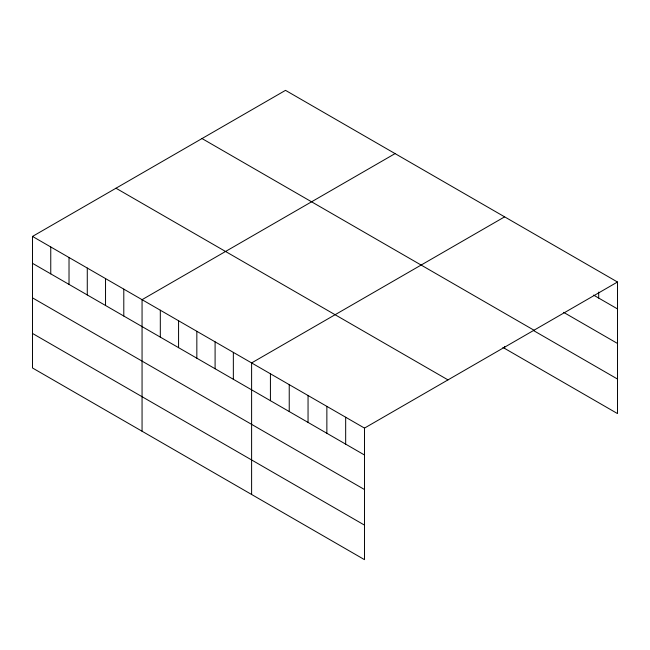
<?xml version="1.0" encoding="UTF-8"?>
<svg xmlns="http://www.w3.org/2000/svg" width="650" height="650" viewBox="0 0 650 650"><rect width="100%" height="100%" fill="white"/><g stroke="black" fill="none" stroke-linecap="round" stroke-linejoin="round"><path stroke-width="0.97" d="M32.5 236.421L364.488 428.098L364.488 559.65L32.5 367.981L32.5 236.421L285.512 90.35L617.5 282.019L617.5 413.579L502.889 347.401M395.07 153.603L142.058 299.674L142.058 431.234M504.628 216.848L251.607 362.928L251.607 494.479M364.488 428.098L617.5 282.019M593.556 295.1L617.5 308.921M563.631 312.358L617.5 343.46M202.02 138.556L534.008 330.224M533.699 330.655L617.5 379.039M115.992 188.224L447.98 379.892M32.5 263.323L364.488 455M32.5 297.863L364.488 489.531M32.5 333.442L364.488 525.119M598.691 292.077L598.691 298.058M504.628 346.491L504.628 348.408M345.67 417.235L345.67 444.137M326.861 406.372L326.861 433.274M308.051 395.509L308.051 422.411M289.234 384.654L289.234 411.548M270.424 373.791L270.424 400.692M233.35 352.389L233.35 379.283M215.093 341.843L215.093 368.745M196.836 331.305L196.836 358.207M178.571 320.759L178.571 347.661M160.314 310.221L160.314 337.123M123.793 289.136L123.793 316.038M105.536 278.59L105.536 305.492M87.279 268.052L87.279 294.954M69.022 257.506L69.022 284.408M50.757 246.967L50.757 273.869"/></g></svg>
